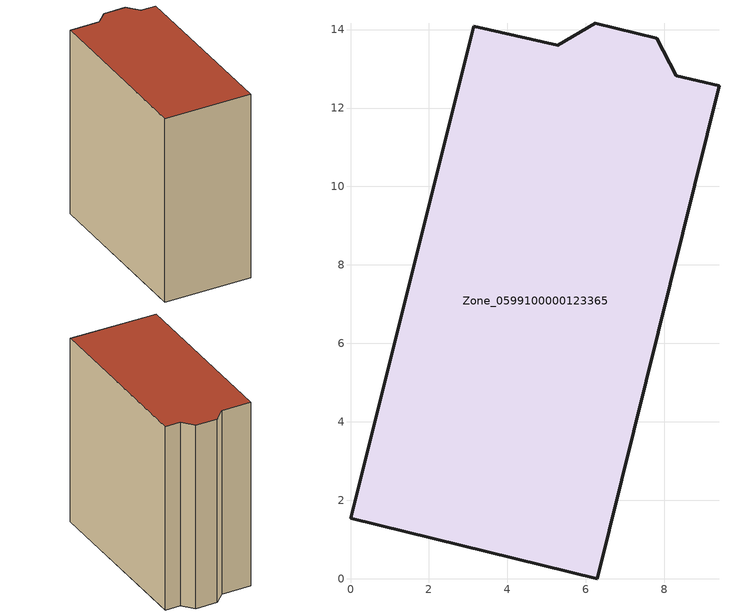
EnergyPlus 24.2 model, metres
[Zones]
Zone_0599100000123365
 floor ground (C_G): 7.81,13.78 8.31,12.83 9.4,12.57 6.29,0 0,1.54 3.14,14.09 5.29,13.6 6.24,14.16 z0
 wall outside (C_F): 0,1.54 6.29,0 9.4,12.57 8.31,12.83 7.81,13.78 6.24,14.16 5.29,13.6 3.14,14.09 0,1.54 z0:13.99
 roof outside (C_R): 6.24,14.16 5.29,13.6 3.14,14.09 0,1.54 6.29,0 9.4,12.57 8.31,12.83 7.81,13.78 z13.99
[BUILDING]
Pand.0599100000123365: North Axis=0; Terrain=City; Loads Convergence Tolerance Value=0.04; Temperature Convergence Tolerance Value=0.4; Solar Distribution=FullExterior; Maximum Number of Warmup Days=25; Minimum Number of Warmup Days=1
[Site:Location]
Rotterdam.The.Hague.AP_ZH_NLD Design_Conditions: Latitude=51.96; Longitude=4.45; Time Zone=1; Elevation=-4.5
[SITE:GROUNDTEMPERATURE:BUILDINGSURFACE]
18, 18, 18, 18, 18, 18, 18, 18, 18, 18, 18, 18
[MATERIAL] Thermal Absorptance=0.9; Solar Absorptance=0.7; Visible Absorptance=0.7
Name | Roughness | Thickness | Conductivity | Density | Specific Heat
G.TI.1946 | MediumSmooth | 0.15 | 1 | 540 | 1210
F.TI.1946 | Rough | 0.3 | 0.857143 | 1920 | 840
R.TI.1946 | MediumRough | 0.2 | 0.1 | 1500 | 1000
[CONSTRUCTION]
C_G: G.TI.1946
C_F: F.TI.1946
C_R: R.TI.1946
[ZONE]
Zone_0599100000123365: Type=1; Multiplier=1; Ceiling Height=Autocalculate; Volume=Autocalculate; Floor Area=autocalculate; Part of Total Floor Area=Yes
[ZONEINFILTRATION:DESIGNFLOWRATE]
Infil_Zone_0599100000123365: Zone or ZoneList or Space or SpaceList=Zone_0599100000123365; Schedule=AlwaysOn; Design Flow Rate Calculation Method=Flow/Area; Flow Rate per Floor Area=0.003; Constant Term Coefficient=1; Temperature Term Coefficient=0; Velocity Term Coefficient=0; Velocity Squared Term Coefficient=0
[HVACTEMPLATE:ZONE:IDEALLOADSAIRSYSTEM]
Zone_0599100000123365: Maximum Heating Supply Air Temperature=50; Minimum Cooling Supply Air Temperature=13; Maximum Heating Supply Air Humidity Ratio=0.0156; Minimum Cooling Supply Air Humidity Ratio=0.0077; Heating Limit=NoLimit; Cooling Limit=NoLimit; Dehumidification Control Type=ConstantSensibleHeatRatio; Cooling Sensible Heat Ratio=0.7; Dehumidification Setpoint=60; Humidification Control Type=None; Humidification Setpoint=30; Outdoor Air Method=None; Outdoor Air Flow Rate per Person=0.00944; Outdoor Air Flow Rate per Zone Floor Area=0; Outdoor Air Flow Rate per Zone=0; Demand Controlled Ventilation Type=None; Outdoor Air Economizer Type=NoEconomizer; Heat Recovery Type=None; Sensible Heat Recovery Effectiveness=0.7; Latent Heat Recovery Effectiveness=0.65
[ZONECONTROL:THERMOSTAT]
ThermostatControl_Zone_0599100000123365: Zone or ZoneList=Zone_0599100000123365; Control Type Schedule=DualSetpointControlType; Control 1=Thermostat_Zone_0599100000123365; Temperature Difference Between Cutout And Setpoint=0
[THERMOSTATSETPOINT:DUALSETPOINT]
Thermostat_Zone_0599100000123365: Heating Setpoint Temperature Schedule=HeatingSetpoint_Zone_0599100000123365; Cooling Setpoint Temperature Schedule=CoolingSetpoint_Zone_0599100000123365
[SCHEDULE:COMPACT]
HeatingSetpoint_Zone_0599100000123365: Through: 12/31, For: AllDays, Until: 24:00, 21
CoolingSetpoint_Zone_0599100000123365: Through: 12/31, For: AllDays, Until: 24:00, 24
DualSetpointControlType: Through: 12/31, For: AllDays, Until: 24:00, 4
AlwaysOn: Through: 12/31, For: AllDays, Until: 24:00, 1
